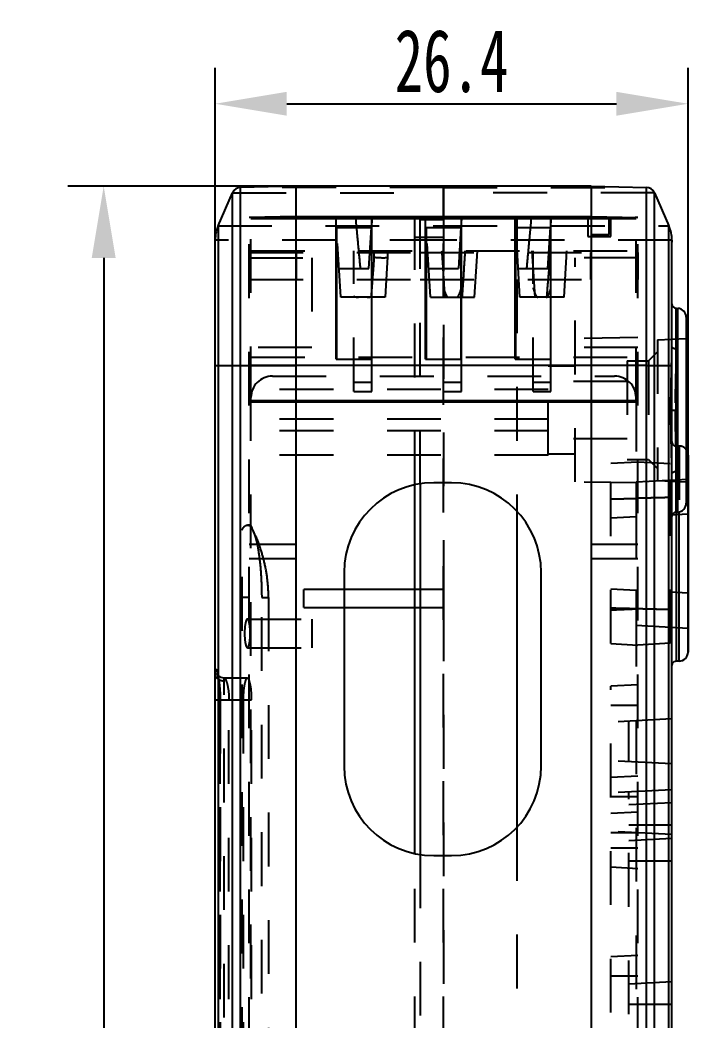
# Model space of a CAD drawing. Header units: millimetres. Extents: x 70 to 542, y 32 to 464.
# Drawn here: x 275.7 to 313, y 204.9 to 260.7 of the extents above; entities that cross this region are included whole.
import ezdxf

# ---------------------------------------------------------------- set-up
doc = ezdxf.new("R2010")
doc.units = ezdxf.units.MM
doc.header["$PDSIZE"] = -5
doc.linetypes.add('EB_DASH', pattern=[6, 3, -3])
doc.layers.get('Defpoints').update_dxf_attribs({"linetype": 'CONTINUOUS'})
for name, color, linetype in [('1_DXF_CONTINUOUS_LINE', 7, 'CONTINUOUS'), ('1_DXF_HIDDEN_LINE', 7, 'CONTINUOUS'), ('2_DXF_CONTINUOUS_LINE', 7, 'CONTINUOUS'), ('2_DXF_HIDDEN_LINE', 7, 'CONTINUOUS'), ('3_DXF_CONTINUOUS_LINE', 7, 'CONTINUOUS'), ('3_DXF_HIDDEN_LINE', 7, 'CONTINUOUS'), ('4_DXF_CONTINUOUS_LINE', 7, 'CONTINUOUS'), ('4_DXF_HIDDEN_LINE', 7, 'CONTINUOUS'), ('TOP', 7, 'CONTINUOUS')]:
    doc.layers.add(name, color=color, linetype=linetype)
doc.styles.add('标准', font='', dxfattribs={"width": 0.667})
doc.styles.get('标准').set_extended_font_data('仿宋_GB2312')
doc.dimstyles.new('标准', dxfattribs={"dimtxt": 3.5, "dimasz": 4, "dimexe": 2, "dimexo": 0, "dimtad": 1, "dimdec": 1, "dimdsep": 46, "dimtxsty": '标准', "dimcen": 0, "dimdle": 6, "dimazin": 0, "dimtfac": 1, "dimtdec": 3, "dimtmove": 0, "dimatfit": 3, "dimfxl": 1, "dimtolj": 1, "dimtzin": 0, "dimarcsym": 0})

# ---------------------------------------------------------------- blocks, each defined once
blk = doc.blocks.new('*D12')
at = {"layer": 'Defpoints', "color": 0}
for p in [(313.007, 256.028), (286.607, 248.415), (313.007, 225.431)]:
    blk.add_point(p, dxfattribs=at)
at = {"layer": 'TOP', "color": 0, "lineweight": -2}
for p, q in [((286.607, 248.415), (286.607, 258.028)), ((313.007, 225.431), (313.007, 258.028)), ((290.607, 256.028), (309.007, 256.028))]:
    blk.add_line(p, q, dxfattribs=at)
at = {"layer": 'TOP', "color": 0}
for points in [[(290.607, 256.694), (290.607, 255.361), (286.607, 256.028)], [(309.007, 256.694), (309.007, 255.361), (313.007, 256.028)]]:
    blk.add_solid(points, dxfattribs=at)
at = {"layer": 'TOP', "color": 0, "insert": (299.807, 258.403), "char_height": 3.5, "attachment_point": 5, "style": '标准'}
blk.add_mtext('\\A1;26.4', dxfattribs=at)
blk = doc.blocks.new('*D13')
at = {"layer": 'Defpoints', "color": 0}
for p in [(299.357, 251.431), (280.382, 141.431), (299.357, 141.431)]:
    blk.add_point(p, dxfattribs=at)
at = {"layer": 'TOP', "color": 0, "lineweight": -2}
for p, q in [((299.357, 251.431), (278.382, 251.431)), ((280.382, 247.431), (280.382, 145.431)), ((299.357, 141.431), (278.382, 141.431))]:
    blk.add_line(p, q, dxfattribs=at)
at = {"layer": 'TOP', "color": 0}
for points in [[(279.716, 247.431), (281.049, 247.431), (280.382, 251.431)], [(279.716, 145.431), (281.049, 145.431), (280.382, 141.431)]]:
    blk.add_solid(points, dxfattribs=at)
at = {"layer": 'TOP', "color": 0, "insert": (278.007, 196.431), "char_height": 3.5, "attachment_point": 5, "rotation": 90, "style": '标准'}
blk.add_mtext('\\A1;110', dxfattribs=at)

msp = doc.modelspace()

# ---------------------------------------------------------------- linework, layer by layer
at = {"layer": '1_DXF_CONTINUOUS_LINE', "color": 7, "linetype": 'Continuous'}
for p, q in [((299.357, 251.431), (299.357, 249.631)), ((307.607, 251.431), (299.357, 251.431)), ((307.607, 251.431), (307.607, 141.431)), ((307.607, 251.431), (310.687, 251.363)), ((310.687, 141.501), (310.687, 251.362)), ((311.135, 141.8), (311.135, 251.063)), ((311.135, 251.063), (311.94, 249.213)), ((299.357, 249.731), (307.607, 249.731)), ((303.446, 249.669), (303.446, 249.631)), ((311.941, 143.649), (311.941, 249.214)), ((312.107, 248.416), (312.107, 248.304)), ((312.107, 144.447), (312.107, 248.415)), ((312.344, 233.244), (312.344, 244.619)), ((312.344, 244.619), (312.433, 244.614)), ((312.433, 233.249), (312.433, 244.614)), ((312.907, 244.115), (312.907, 233.748)), ((310.687, 241.431), (307.607, 241.432)), ((311.135, 241.427), (312.107, 241.429)), ((313.007, 236.431), (313.007, 225.431)), ((298.057, 234.809), (298.057, 228.931)), ((303.446, 233.291), (303.446, 215.672)), ((312.344, 233.244), (312.433, 233.249)), ((312.357, 224.931), (312.357, 233.244)), ((312.507, 224.931), (312.507, 233.249)), ((298.057, 227.931), (298.057, 214.154)), ((312.507, 224.931), (312.357, 224.931))]:
    msp.add_line(p, q, dxfattribs=at)
for centre, radius, start, end in [((310.676, 250.863), 0.5, 23.5395, 88.727), ((310.107, 248.416), 2, 0, 23.514), ((312.357, 244.869), 0.25, 180, 266.9989), ((312.407, 244.115), 0.5, 0, 87), ((312.507, 236.431), 0.5, 0, 35.3581), ((312.407, 233.748), 0.5, 273, 0), ((312.357, 232.994), 0.25, 93, 179.9989), ((312.507, 225.431), 0.5, 270, 0), ((312.357, 224.681), 0.25, 90, 157.5)]:
    msp.add_arc(centre, radius, start, end, dxfattribs=at)
for points in [[(299.357, 249.687), (299.69, 249.687), (300.024, 249.684), (300.357, 249.683)], [(303.357, 249.67), (303.387, 249.67), (303.416, 249.669), (303.446, 249.669)], [(304.269, 249.669), (303.995, 249.669), (303.72, 249.669), (303.446, 249.669)], [(305.337, 249.669), (304.981, 249.669), (304.625, 249.669), (304.269, 249.669)], [(305.357, 249.669), (305.35, 249.669), (305.344, 249.669), (305.337, 249.669)], [(307.607, 249.67), (307.54, 249.67), (307.473, 249.67), (307.407, 249.67)]]:
    msp.add_open_spline(points, degree=3, dxfattribs=at)
for points, knots in [([(300.357, 249.683), (300.477, 249.682), (301.057, 249.68), (302.057, 249.686), (302.936, 249.674), (303.357, 249.67)], [0, 0, 0, 0, 0.361395, 1.737743, 3.00023, 3.00023, 3.00023, 3.00023]), ([(307.407, 249.67), (307.27, 249.67), (306.587, 249.67), (305.903, 249.67), (305.357, 249.669)], [0, 0, 0, 0, 0.410491, 2.049996, 2.049996, 2.049996, 2.049996]), ([(310.687, 241.431), (310.749, 241.431), (310.863, 241.43), (311.012, 241.429), (311.099, 241.428), (311.135, 241.427)], [0, 0, 0, 0, 0.1844838, 0.3409931, 0.4473071, 0.4473071, 0.4473071, 0.4473071])]:
    msp.add_open_spline(points, degree=3, knots=knots, dxfattribs=at)
at = {"layer": '1_DXF_HIDDEN_LINE', "color": 8, "linetype": 'EB_DASH'}
for p, q in [((299.357, 251.363), (310.687, 251.363)), ((311.135, 251.063), (299.357, 251.063)), ((299.357, 143.231), (299.357, 249.631)), ((303.446, 249.631), (303.446, 247.731)), ((307.607, 249.731), (310.207, 249.673)), ((308.607, 248.731), (308.607, 249.709)), ((310.207, 143.19), (310.207, 249.673)), ((298.057, 234.809), (298.057, 249.587)), ((298.057, 249.587), (299.357, 249.587)), ((298.057, 249.57), (299.357, 249.57)), ((299.357, 249.214), (311.94, 249.213)), ((299.357, 248.561), (298.057, 248.561)), ((307.607, 248.731), (308.607, 248.731)), ((312.107, 248.415), (299.357, 248.415)), ((312.107, 248.416), (312.107, 248.415)), ((298.057, 247.731), (310.201, 247.731)), ((306.707, 234.932), (306.707, 247.431)), ((310.207, 247.431), (306.707, 247.431)), ((307.588, 246.231), (307.588, 247.731)), ((310.201, 247.731), (310.201, 246.231)), ((298.057, 246.231), (310.201, 246.231)), ((303.446, 246.231), (303.446, 233.291)), ((310.207, 242.993), (306.707, 242.931)), ((311.307, 242.848), (312.907, 242.931)), ((310.207, 242.431), (306.707, 242.431)), ((311.307, 242.848), (311.307, 235.015)), ((310.807, 241.681), (311.307, 242.181)), ((305.207, 236.481), (305.207, 241.381)), ((306.707, 241.381), (305.207, 241.381)), ((309.607, 241.681), (309.607, 236.182)), ((309.607, 241.681), (310.807, 241.681)), ((310.807, 241.681), (310.807, 236.181)), ((309.607, 240.531), (305.207, 240.531)), ((312.053, 238.931), (312.289, 238.931)), ((309.607, 237.331), (305.207, 237.331)), ((312.357, 236.931), (312.357, 233.244)), ((312.507, 236.931), (312.357, 236.931)), ((312.507, 236.931), (312.507, 233.249)), ((306.707, 236.481), (305.207, 236.481)), ((310.207, 236.031), (308.707, 235.953)), ((308.707, 225.91), (308.707, 235.953)), ((309.607, 236.181), (310.807, 236.181)), ((312.007, 235.937), (310.207, 236.031)), ((310.807, 236.181), (311.307, 235.681)), ((312.007, 225.926), (312.007, 235.937)), ((310.207, 234.87), (306.707, 234.931)), ((310.107, 234.931), (313.007, 235.083)), ((310.107, 234.931), (310.107, 226.931)), ((311.307, 235.015), (312.907, 234.931)), ((310.107, 232.981), (308.707, 232.908)), ((313.007, 233.133), (312.007, 233.081)), ((310.207, 231.431), (307.607, 231.431)), ((310.207, 230.631), (307.607, 230.631)), ((298.057, 228.931), (298.057, 227.931)), ((310.107, 228.881), (308.707, 228.955)), ((313.007, 228.729), (312.007, 228.782)), ((310.107, 226.931), (313.007, 226.779)), ((308.707, 225.91), (310.207, 225.831)), ((312.007, 225.926), (310.207, 225.831)), ((310.207, 223.61), (308.707, 223.531)), ((308.707, 169.332), (308.707, 223.531)), ((310.207, 222.456), (308.707, 222.456)), ((312.107, 221.71), (308.707, 221.531)), ((309.707, 219.329), (309.707, 221.584)), ((312.107, 219.203), (308.707, 219.381)), ((310.207, 218.51), (308.707, 218.431)), ((312.107, 217.76), (308.707, 217.581)), ((310.207, 217.356), (308.707, 217.356)), ((309.707, 175.229), (309.707, 217.634)), ((312.107, 217.035), (309.707, 216.909)), ((310.207, 216.51), (308.707, 216.431)), ((303.446, 215.672), (303.446, 203.931)), ((312.107, 215.781), (309.707, 215.781)), ((312.107, 215.253), (308.707, 215.431)), ((310.207, 215.356), (308.707, 215.356)), ((312.107, 215.035), (309.707, 214.909)), ((310.207, 214.506), (308.707, 214.506)), ((298.057, 214.154), (298.057, 143.276)), ((310.207, 213.353), (308.707, 213.431)), ((312.107, 213.781), (309.707, 213.781)), ((310.207, 208.51), (308.707, 208.431)), ((310.207, 207.356), (308.707, 207.356)), ((312.107, 207.035), (309.707, 206.909)), ((312.107, 205.781), (309.707, 205.781))]:
    msp.add_line(p, q, dxfattribs=at)
for centre, radius, start, end in [((312.357, 237.181), 0.25, 180, 270), ((312.507, 236.431), 0.5, 35.3581, 90), ((312.357, 224.681), 0.25, 157.5, 180)]:
    msp.add_arc(centre, radius, start, end, dxfattribs=at)
for points, knots in [([(308.607, 249.671), (308.524, 249.671), (308.191, 249.671), (307.857, 249.67), (307.607, 249.67)], [0, 0, 0, 0, 0.247921, 1.000029, 1.000029, 1.000029, 1.000029]), ([(309.996, 249.672), (309.788, 249.672), (309.358, 249.671), (308.928, 249.671), (308.707, 249.671)], [0, 0, 0, 0, 0.62408, 1.28921, 1.28921, 1.28921, 1.28921]), ([(312.344, 242.344), (312.313, 242.345), (312.267, 242.351), (312.211, 242.37), (312.176, 242.389), (312.146, 242.411), (312.118, 242.443), (312.107, 242.474), (312.107, 242.494)], [0, 0, 0, 0, 0.0924654, 0.1371579, 0.1762843, 0.2120942, 0.2464599, 0.3047376, 0.3047376, 0.3047376, 0.3047376]), ([(312.344, 242.344), (312.344, 242.158), (312.337, 241.643), (312.314, 240.778), (312.293, 239.826), (312.289, 239.204), (312.289, 238.931)], [0, 0, 0, 0, 0.556679, 1.544847, 2.596532, 3.412797, 3.412797, 3.412797, 3.412797]), ([(312.053, 238.931), (312.053, 239.352), (312.062, 240.176), (312.082, 241), (312.091, 241.404)], [0, 0, 0, 0, 1.261273, 2.473053, 2.473053, 2.473053, 2.473053]), ([(312.074, 237.181), (312.071, 237.344), (312.059, 237.928), (312.053, 238.511), (312.053, 238.931)], [0, 0, 0, 0, 0.490073, 1.750844, 1.750844, 1.750844, 1.750844]), ([(312.289, 238.931), (312.289, 238.686), (312.293, 238.08), (312.312, 237.136), (312.337, 236.244), (312.344, 235.712), (312.344, 235.519)], [0, 0, 0, 0, 0.736898, 1.817561, 2.833552, 3.412797, 3.412797, 3.412797, 3.412797]), ([(312.102, 235.939), (312.099, 236.112), (312.09, 236.526), (312.08, 236.94), (312.074, 237.181)], [0, 0, 0, 0, 0.520813, 1.242545, 1.242545, 1.242545, 1.242545]), ([(312.107, 235.369), (312.107, 235.389), (312.118, 235.42), (312.146, 235.452), (312.176, 235.474), (312.211, 235.493), (312.267, 235.512), (312.313, 235.518), (312.344, 235.519)], [0, 0, 0, 0, 0.0582789, 0.0926447, 0.1284547, 0.1675813, 0.2122741, 0.3047397, 0.3047397, 0.3047397, 0.3047397]), ([(308.707, 233.978), (308.862, 233.982), (309.173, 233.99), (309.64, 234.001), (309.951, 234.009), (310.107, 234.013)], [0, 0, 0, 0, 0.466378, 0.933189, 1.40043, 1.40043, 1.40043, 1.40043]), ([(312.007, 234.059), (311.795, 234.054), (311.373, 234.044), (310.739, 234.028), (310.317, 234.018), (310.107, 234.013)], [0, 0, 0, 0, 0.634789, 1.268312, 1.900569, 1.900569, 1.900569, 1.900569]), ([(310.107, 227.85), (309.951, 227.854), (309.64, 227.862), (309.173, 227.873), (308.862, 227.881), (308.707, 227.885)], [0, 0, 0, 0, 0.467242, 0.934052, 1.40043, 1.40043, 1.40043, 1.40043]), ([(308.707, 227.791), (308.863, 227.797), (309.174, 227.81), (309.641, 227.83), (309.952, 227.843), (310.107, 227.85)], [0, 0, 0, 0, 0.46825, 0.935335, 1.401255, 1.401255, 1.401255, 1.401255]), ([(312.007, 227.804), (311.795, 227.809), (311.373, 227.819), (310.74, 227.834), (310.318, 227.845), (310.107, 227.85)], [0, 0, 0, 0, 0.634303, 1.267826, 1.900569, 1.900569, 1.900569, 1.900569]), ([(312.107, 215.781), (312.107, 215.811), (312.107, 215.87), (312.107, 215.958), (312.107, 216.017), (312.107, 216.046)], [0, 0, 0, 0, 0.088842, 0.1769003, 0.2642939, 0.2642939, 0.2642939, 0.2642939])]:
    msp.add_open_spline(points, degree=3, knots=knots, dxfattribs=at)
for points in [[(308.707, 249.671), (308.673, 249.671), (308.64, 249.671), (308.607, 249.671)], [(310.207, 249.673), (310.136, 249.673), (310.066, 249.673), (309.996, 249.672)], [(312.091, 241.429), (312.099, 241.784), (312.107, 242.139), (312.107, 242.494)], [(312.091, 241.404), (312.091, 241.413), (312.091, 241.421), (312.091, 241.429)], [(312.107, 235.369), (312.107, 235.559), (312.105, 235.749), (312.102, 235.939)], [(310.739, 234.028), (310.528, 234.023), (310.318, 234.018), (310.107, 234.013)], [(311.058, 234.036), (310.951, 234.034), (310.845, 234.031), (310.739, 234.028)], [(311.372, 234.044), (311.267, 234.041), (311.163, 234.039), (311.058, 234.036)], [(312.007, 234.059), (311.795, 234.054), (311.584, 234.049), (311.372, 234.044)], [(310.739, 227.834), (310.528, 227.84), (310.318, 227.845), (310.107, 227.85)], [(311.058, 227.827), (310.951, 227.829), (310.845, 227.832), (310.739, 227.834)], [(311.372, 227.819), (311.267, 227.822), (311.163, 227.824), (311.058, 227.827)], [(312.007, 227.804), (311.795, 227.809), (311.584, 227.814), (311.372, 227.819)]]:
    msp.add_open_spline(points, degree=3, dxfattribs=at)
at = {"layer": '2_DXF_CONTINUOUS_LINE', "color": 7, "linetype": 'Continuous'}
for p, q in [((291.107, 251.431), (288.026, 251.363)), ((288.026, 141.501), (288.026, 251.362)), ((291.107, 251.431), (291.107, 141.431)), ((299.357, 251.431), (291.107, 251.431)), ((299.357, 249.687), (299.357, 251.431)), ((286.773, 249.213), (287.579, 251.063)), ((287.578, 141.8), (287.578, 251.063)), ((291.107, 249.731), (299.357, 249.731)), ((297.757, 249.631), (297.757, 249.669)), ((286.773, 249.214), (286.773, 143.649)), ((286.607, 144.447), (286.607, 248.416)), ((286.607, 241.429), (287.579, 241.427)), ((288.026, 241.431), (291.107, 241.432)), ((297.757, 228.931), (297.757, 234.762)), ((299.357, 228.931), (293.807, 228.931)), ((299.357, 228.931), (299.357, 227.931)), ((293.807, 227.931), (299.357, 227.931)), ((297.757, 214.201), (297.757, 227.931))]:
    msp.add_line(p, q, dxfattribs=at)
for centre, radius, start, end in [((288.037, 250.863), 0.5, 91.273, 156.4605), ((288.607, 248.415), 2, 156.4605, 179.9722)]:
    msp.add_arc(centre, radius, start, end, dxfattribs=at)
for points, knots in [([(293.357, 249.669), (292.871, 249.67), (292.121, 249.67), (291.371, 249.67), (291.107, 249.67)], [0, 0, 0, 0, 1.458062, 2.250014, 2.250014, 2.250014, 2.250014]), ([(299.357, 249.668), (299.179, 249.668), (298.846, 249.667), (298.512, 249.668), (298.357, 249.668)], [0, 0, 0, 0, 0.533017, 1.000001, 1.000001, 1.000001, 1.000001]), ([(287.579, 241.427), (287.614, 241.428), (287.702, 241.429), (287.851, 241.43), (287.965, 241.431), (288.026, 241.431)], [0, 0, 0, 0, 0.1066678, 0.2632818, 0.4473071, 0.4473071, 0.4473071, 0.4473071])]:
    msp.add_open_spline(points, degree=3, knots=knots, dxfattribs=at)
for points in [[(293.643, 249.669), (293.547, 249.669), (293.452, 249.669), (293.357, 249.669)], [(294.444, 249.669), (294.177, 249.669), (293.91, 249.669), (293.643, 249.669)], [(295.357, 249.669), (295.053, 249.669), (294.748, 249.669), (294.444, 249.669)], [(295.623, 249.669), (295.534, 249.669), (295.445, 249.669), (295.357, 249.669)], [(297.757, 249.669), (297.045, 249.669), (296.334, 249.669), (295.623, 249.669)], [(298.29, 249.668), (298.112, 249.667), (297.934, 249.666), (297.757, 249.666)], [(298.357, 249.668), (298.334, 249.668), (298.312, 249.668), (298.29, 249.668)]]:
    msp.add_open_spline(points, degree=3, dxfattribs=at)
at = {"layer": '2_DXF_HIDDEN_LINE', "color": 8, "linetype": 'EB_DASH'}
for p, q in [((299.357, 251.363), (288.026, 251.363)), ((287.579, 251.063), (299.357, 251.063)), ((291.107, 249.731), (288.507, 249.673)), ((288.507, 143.19), (288.507, 249.673)), ((297.757, 234.762), (297.757, 249.631)), ((299.357, 249.687), (299.357, 228.931)), ((286.773, 249.213), (299.357, 249.214)), ((297.757, 248.581), (299.357, 248.581)), ((286.607, 248.415), (286.607, 248.416)), ((299.357, 248.415), (286.607, 248.415)), ((288.507, 247.431), (292.007, 247.431)), ((288.512, 246.231), (288.512, 247.731)), ((288.512, 247.731), (297.757, 247.731)), ((291.125, 247.731), (291.125, 246.231)), ((292.007, 247.431), (292.007, 242.431)), ((288.512, 246.231), (297.757, 246.231)), ((292.007, 242.431), (288.507, 242.431)), ((305.207, 241.431), (291.107, 241.432)), ((305.207, 236.432), (305.207, 241.431)), ((305.207, 240.081), (288.507, 240.081)), ((288.507, 239.431), (305.207, 239.431)), ((305.207, 238.431), (288.507, 238.431)), ((305.207, 237.781), (288.507, 237.781)), ((305.207, 236.431), (288.507, 236.431)), ((288.407, 232.531), (288.537, 232.531)), ((288.107, 160.63), (288.107, 232.234)), ((291.107, 231.431), (288.507, 231.431)), ((291.107, 230.631), (288.507, 230.631)), ((288.507, 228.481), (288.107, 228.481)), ((289.204, 164.382), (289.204, 228.482)), ((289.204, 228.482), (289.585, 228.482)), ((289.585, 228.482), (289.586, 164.382)), ((291.564, 227.931), (291.564, 228.931)), ((293.807, 228.931), (291.564, 228.931)), ((297.757, 227.931), (297.757, 228.931)), ((291.564, 227.931), (293.807, 227.931)), ((299.357, 227.931), (299.357, 193.931)), ((288.407, 227.281), (292.007, 227.281)), ((292.007, 227.281), (292.007, 225.682)), ((288.407, 225.681), (292.007, 225.681)), ((288.407, 223.981), (287.139, 223.981)), ((287.107, 169.05), (287.107, 223.814)), ((286.607, 222.781), (288.643, 222.781)), ((286.89, 170.082), (286.89, 222.781)), ((287.379, 170.081), (287.379, 222.781)), ((288.17, 222.781), (288.171, 170.081)), ((288.643, 170.081), (288.643, 222.781)), ((297.757, 143.231), (297.757, 214.201))]:
    msp.add_line(p, q, dxfattribs=at)
for points in [[(286.713, 224.238), (286.713, 224.235), (286.723, 224.205), (286.739, 224.148)], [(287.137, 223.981), (287.104, 223.983), (286.939, 224.023), (286.814, 224.104), (286.743, 224.184), (286.716, 224.231), (286.713, 224.238)], [(286.739, 224.148), (286.757, 224.068), (286.778, 223.967), (286.799, 223.846), (286.819, 223.706), (286.838, 223.547), (286.855, 223.37), (286.868, 223.177), (286.876, 222.97), (286.879, 222.781)], [(286.879, 222.781), (286.879, 170.053), (286.874, 169.806), (286.862, 169.577), (286.844, 169.37), (286.823, 169.186), (286.8, 169.027), (286.777, 168.891)]]:
    msp.add_lwpolyline(points, dxfattribs=at)
for points in [[(288.73, 249.672), (288.656, 249.673), (288.581, 249.673), (288.507, 249.673)], [(288.496, 232.507), (288.501, 232.505), (288.506, 232.502), (288.512, 232.5)], [(288.511, 232.492), (288.509, 232.487), (288.507, 232.482), (288.507, 232.476)], [(288.537, 232.513), (288.527, 232.508), (288.517, 232.501), (288.511, 232.492)], [(288.512, 232.5), (288.513, 232.499), (288.515, 232.498), (288.516, 232.497)], [(288.516, 232.497), (288.518, 232.497), (288.519, 232.496), (288.521, 232.495)], [(288.54, 232.515), (288.539, 232.514), (288.538, 232.514), (288.537, 232.513)]]:
    msp.add_open_spline(points, degree=3, dxfattribs=at)
for points, knots in [([(291.107, 249.67), (290.892, 249.67), (290.32, 249.671), (289.527, 249.671), (288.95, 249.672), (288.73, 249.672)], [0, 0, 0, 0, 0.645208, 1.716153, 2.376789, 2.376789, 2.376789, 2.376789]), ([(288.107, 232.234), (288.153, 232.33), (288.219, 232.482), (288.368, 232.519), (288.407, 232.521)], [0, 0, 0, 0, 0.3182493, 0.4345277, 0.4345277, 0.4345277, 0.4345277]), ([(288.407, 232.521), (288.435, 232.522), (288.466, 232.518), (288.494, 232.507), (288.496, 232.507)], [0, 0, 0, 0, 0.08533392, 0.0901995, 0.0901995, 0.0901995, 0.0901995]), ([(288.521, 232.495), (288.599, 232.451), (288.724, 232.208), (288.857, 231.856), (288.926, 231.564), (288.953, 231.433)], [0, 0, 0, 0, 0.268763, 0.757919, 1.159608, 1.159608, 1.159608, 1.159608]), ([(289.072, 231.435), (289.022, 231.586), (288.899, 231.91), (288.711, 232.169), (288.624, 232.548), (288.543, 232.517), (288.54, 232.515)], [0, 0, 0, 0, 0.475805, 0.967214, 1.206082, 1.21837, 1.21837, 1.21837, 1.21837]), ([(288.953, 231.433), (288.971, 231.345), (289.038, 230.988), (289.125, 230.323), (289.189, 229.426), (289.204, 228.8), (289.204, 228.482)], [0, 0, 0, 0, 0.2699, 1.089093, 2.010212, 2.966573, 2.966573, 2.966573, 2.966573]), ([(289.585, 228.482), (289.585, 228.798), (289.549, 229.43), (289.398, 230.342), (289.207, 231.002), (289.097, 231.358), (289.072, 231.435)], [0, 0, 0, 0, 0.950576, 1.892421, 2.766624, 3.010583, 3.010583, 3.010583, 3.010583]), ([(288.407, 227.274), (288.397, 227.274), (288.348, 227.265), (288.32, 227.136), (288.276, 226.974), (288.255, 226.737), (288.249, 226.569), (288.249, 226.481)], [0, 0, 0, 0, 0.0285816, 0.1397527, 0.3279529, 0.572316, 0.8350532, 0.8350532, 0.8350532, 0.8350532]), ([(288.564, 226.481), (288.564, 226.569), (288.558, 226.737), (288.537, 226.975), (288.494, 227.137), (288.465, 227.266), (288.416, 227.274), (288.407, 227.274)], [0, 0, 0, 0, 0.2636797, 0.5084207, 0.6961142, 0.8068593, 0.8350549, 0.8350549, 0.8350549, 0.8350549]), ([(288.249, 226.481), (288.249, 226.394), (288.255, 226.226), (288.276, 225.988), (288.32, 225.826), (288.349, 225.697), (288.397, 225.689), (288.407, 225.689)], [0, 0, 0, 0, 0.2636797, 0.5084207, 0.6961142, 0.8068593, 0.8350549, 0.8350549, 0.8350549, 0.8350549]), ([(288.407, 225.689), (288.416, 225.689), (288.465, 225.698), (288.494, 225.827), (288.538, 225.989), (288.558, 226.226), (288.564, 226.394), (288.564, 226.481)], [0, 0, 0, 0, 0.0285816, 0.1397527, 0.3279529, 0.572316, 0.8350532, 0.8350532, 0.8350532, 0.8350532]), ([(286.607, 224.244), (286.607, 224.308), (286.578, 224.386), (286.67, 224.517), (286.72, 224.267), (286.78, 224.082), (286.839, 223.683), (286.88, 223.256), (286.89, 222.941), (286.89, 222.781)], [0, 0, 0, 0, 0.191778, 0.244161, 0.373778, 0.64608, 1.030885, 1.487965, 1.966649, 1.966649, 1.966649, 1.966649]), ([(287.107, 223.814), (287.042, 223.814), (286.914, 223.835), (286.748, 223.929), (286.634, 224.071), (286.607, 224.188), (286.607, 224.244)], [0, 0, 0, 0, 0.1943766, 0.3814849, 0.5580324, 0.7268866, 0.7268866, 0.7268866, 0.7268866]), ([(287.107, 223.814), (287.106, 223.859), (287.092, 223.921), (287.13, 223.97), (287.14, 223.977)], [0, 0, 0, 0, 0.1349898, 0.1722541, 0.1722541, 0.1722541, 0.1722541]), ([(287.14, 223.977), (287.142, 223.978), (287.174, 223.991), (287.208, 223.842), (287.272, 223.709), (287.327, 223.431), (287.369, 223.124), (287.378, 222.897), (287.379, 222.781)], [0, 0, 0, 0, 0.005911, 0.098525, 0.290393, 0.56438, 0.890866, 1.238869, 1.238869, 1.238869, 1.238869]), ([(288.407, 223.971), (288.392, 223.971), (288.32, 223.958), (288.277, 223.767), (288.212, 223.527), (288.18, 223.17), (288.17, 222.917), (288.17, 222.781)], [0, 0, 0, 0, 0.042419, 0.207118, 0.484553, 0.846941, 1.252798, 1.252798, 1.252798, 1.252798]), ([(288.643, 222.781), (288.643, 222.917), (288.633, 223.171), (288.601, 223.528), (288.536, 223.768), (288.493, 223.958), (288.421, 223.971), (288.407, 223.971)], [0, 0, 0, 0, 0.406713, 0.769256, 1.046302, 1.210644, 1.252728, 1.252728, 1.252728, 1.252728])]:
    msp.add_open_spline(points, degree=3, knots=knots, dxfattribs=at)
at = {"layer": '3_DXF_CONTINUOUS_LINE', "color": 7, "linetype": 'Continuous'}
for p, q in [((291.107, 249.631), (307.607, 249.631)), ((293.357, 241.781), (293.357, 249.631)), ((295.357, 249.631), (295.327, 249.131)), ((295.357, 241.781), (295.357, 249.631)), ((298.357, 241.781), (298.357, 249.631)), ((300.357, 249.631), (300.327, 249.131)), ((300.357, 241.781), (300.357, 249.631)), ((303.357, 241.781), (303.357, 249.631)), ((305.357, 249.631), (305.327, 249.131)), ((305.357, 241.781), (305.357, 249.631)), ((293.387, 249.131), (293.387, 241.781)), ((293.387, 249.131), (295.327, 249.131)), ((295.327, 249.131), (295.327, 241.781)), ((298.387, 249.131), (298.387, 241.781)), ((298.387, 249.131), (300.327, 249.131)), ((300.327, 249.131), (300.327, 241.781)), ((303.387, 241.781), (303.387, 249.131)), ((303.387, 249.131), (305.327, 249.131)), ((305.327, 249.131), (305.327, 241.781)), ((307.607, 241.431), (291.107, 241.431)), ((293.357, 241.781), (295.357, 241.781)), ((298.357, 241.781), (300.357, 241.781)), ((303.357, 241.781), (305.357, 241.781)), ((291.107, 239.481), (307.607, 239.481))]:
    msp.add_line(p, q, dxfattribs=at)
for points in [[(294.444, 249.631), (294.46, 249.465), (294.475, 249.298), (294.49, 249.131)], [(304.223, 249.131), (304.239, 249.298), (304.254, 249.465), (304.269, 249.631)]]:
    msp.add_open_spline(points, degree=3, dxfattribs=at)
at = {"layer": '3_DXF_HIDDEN_LINE', "color": 8, "linetype": 'EB_DASH'}
for p, q in [((288.607, 239.481), (288.607, 249.631)), ((288.607, 249.631), (291.107, 249.631)), ((293.621, 245.231), (293.357, 249.631)), ((298.621, 245.231), (298.357, 249.631)), ((303.621, 245.231), (303.357, 249.631)), ((307.407, 249.631), (307.407, 248.631)), ((307.607, 249.631), (310.107, 249.631)), ((308.707, 248.631), (308.707, 249.631)), ((310.107, 239.481), (310.107, 249.631)), ((295.189, 246.831), (295.327, 249.131)), ((300.327, 249.131), (300.189, 246.831)), ((305.189, 246.831), (305.327, 249.131)), ((307.407, 248.631), (308.707, 248.631)), ((288.607, 247.831), (310.107, 247.831)), ((294.357, 239.981), (294.357, 247.831)), ((296.251, 247.831), (296.095, 245.231)), ((299.357, 239.981), (299.357, 247.831)), ((301.094, 245.231), (301.25, 247.831)), ((304.281, 247.831), (304.454, 245.231)), ((304.357, 239.981), (304.357, 247.831)), ((306.094, 245.231), (306.25, 247.831)), ((293.525, 246.831), (295.189, 246.831)), ((298.525, 246.831), (300.189, 246.831)), ((303.525, 246.831), (305.189, 246.831)), ((296.095, 245.231), (293.621, 245.231)), ((298.621, 245.231), (301.095, 245.231)), ((306.095, 245.231), (303.621, 245.231)), ((288.607, 241.881), (310.107, 241.881)), ((291.107, 241.431), (288.607, 241.431)), ((295.357, 239.981), (295.357, 241.781)), ((300.357, 239.981), (300.357, 241.781)), ((305.357, 239.981), (305.357, 241.781)), ((310.107, 241.431), (307.607, 241.431)), ((295.357, 240.485), (294.357, 240.485)), ((300.357, 240.485), (299.357, 240.485)), ((305.357, 240.485), (304.357, 240.485)), ((294.357, 239.981), (295.357, 239.981)), ((299.357, 239.981), (300.357, 239.981)), ((304.357, 239.981), (305.357, 239.981)), ((288.607, 239.481), (291.107, 239.481)), ((307.607, 239.481), (310.107, 239.481))]:
    msp.add_line(p, q, dxfattribs=at)
for points, knots in [([(294.49, 249.131), (294.504, 248.985), (294.546, 248.527), (294.618, 247.761), (294.677, 247.141), (294.706, 246.831)], [0, 0, 0, 0, 0.441096, 1.378497, 2.310071, 2.310071, 2.310071, 2.310071]), ([(304.104, 247.855), (304.13, 248.134), (304.17, 248.56), (304.21, 248.985), (304.223, 249.131)], [0, 0, 0, 0, 0.840805, 1.281914, 1.281914, 1.281914, 1.281914]), ([(295.478, 247.45), (295.459, 247.201), (295.421, 246.706), (295.364, 245.966), (295.326, 245.475), (295.307, 245.231)], [0, 0, 0, 0, 0.749491, 1.491286, 2.225368, 2.225368, 2.225368, 2.225368]), ([(295.441, 247.831), (295.447, 247.789), (295.458, 247.705), (295.461, 247.577), (295.472, 247.492), (295.478, 247.45)], [0, 0, 0, 0, 0.1277388, 0.255243, 0.3830915, 0.3830915, 0.3830915, 0.3830915]), ([(295.478, 247.45), (295.481, 247.493), (295.487, 247.577), (295.494, 247.704), (295.5, 247.789), (295.503, 247.831)], [0, 0, 0, 0, 0.1273868, 0.2547754, 0.3820542, 0.3820542, 0.3820542, 0.3820542]), ([(296.227, 247.446), (296.227, 247.431), (296.15, 247.43), (296.061, 247.417), (295.884, 247.422), (295.69, 247.43), (295.548, 247.442), (295.478, 247.45)], [0, 0, 0, 0, 0.0450226, 0.1574931, 0.330194, 0.54251, 0.7540867, 0.7540867, 0.7540867, 0.7540867]), ([(299.253, 247.831), (299.275, 247.542), (299.317, 246.963), (299.363, 246.095), (299.405, 245.519), (299.427, 245.231)], [0, 0, 0, 0, 0.872081, 1.740665, 2.605853, 2.605853, 2.605853, 2.605853]), ([(300.406, 245.231), (300.427, 245.519), (300.468, 246.096), (300.515, 246.963), (300.556, 247.542), (300.577, 247.831)], [0, 0, 0, 0, 0.86548, 1.733984, 2.605692, 2.605692, 2.605692, 2.605692]), ([(305.128, 245.231), (305.151, 245.519), (305.198, 246.096), (305.269, 246.963), (305.316, 247.542), (305.34, 247.831)], [0, 0, 0, 0, 0.866734, 1.736283, 2.608635, 2.608635, 2.608635, 2.608635]), ([(299.357, 245.749), (299.365, 245.721), (299.381, 245.666), (299.405, 245.588), (299.43, 245.515), (299.455, 245.449), (299.481, 245.388), (299.509, 245.333), (299.539, 245.286), (299.572, 245.247), (299.604, 245.231), (299.619, 245.231)], [0, 0, 0, 0, 0.0885439, 0.17087, 0.2473874, 0.318427, 0.3842864, 0.445215, 0.501305, 0.5528078, 0.5988559, 0.5988559, 0.5988559, 0.5988559]), ([(300.096, 245.231), (300.113, 245.231), (300.148, 245.251), (300.184, 245.296), (300.217, 245.352), (300.247, 245.416), (300.275, 245.487), (300.303, 245.566), (300.33, 245.652), (300.348, 245.712), (300.357, 245.743)], [0, 0, 0, 0, 0.0515254, 0.1100276, 0.1743479, 0.2446247, 0.3211313, 0.4042235, 0.4943382, 0.5919954, 0.5919954, 0.5919954, 0.5919954]), ([(304.357, 245.749), (304.365, 245.721), (304.381, 245.666), (304.405, 245.588), (304.43, 245.515), (304.455, 245.449), (304.481, 245.388), (304.509, 245.333), (304.539, 245.286), (304.572, 245.247), (304.604, 245.231), (304.619, 245.231)], [0, 0, 0, 0, 0.0885439, 0.17087, 0.2473874, 0.318427, 0.3842864, 0.445215, 0.501305, 0.5528078, 0.5988559, 0.5988559, 0.5988559, 0.5988559]), ([(305.096, 245.231), (305.113, 245.231), (305.148, 245.251), (305.184, 245.297), (305.217, 245.352), (305.247, 245.416), (305.275, 245.487), (305.303, 245.566), (305.33, 245.652), (305.348, 245.712), (305.357, 245.743)], [0, 0, 0, 0, 0.0515367, 0.110049, 0.1743765, 0.2446573, 0.3211637, 0.4042511, 0.4943552, 0.591995, 0.591995, 0.591995, 0.591995]), ([(294.357, 245.286), (294.384, 245.275), (294.441, 245.254), (294.529, 245.236), (294.589, 245.231), (294.619, 245.231)], [0, 0, 0, 0, 0.0898851, 0.1791577, 0.2698827, 0.2698827, 0.2698827, 0.2698827]), ([(295.096, 245.231), (295.126, 245.231), (295.186, 245.236), (295.274, 245.254), (295.329, 245.274), (295.357, 245.285)], [0, 0, 0, 0, 0.0906376, 0.1792635, 0.2679379, 0.2679379, 0.2679379, 0.2679379])]:
    msp.add_open_spline(points, degree=3, knots=knots, dxfattribs=at)
for points in [[(304.008, 246.831), (304.037, 247.141), (304.066, 247.45), (304.095, 247.759)], [(304.095, 247.759), (304.097, 247.783), (304.1, 247.807), (304.102, 247.831)], [(304.102, 247.831), (304.103, 247.839), (304.103, 247.847), (304.104, 247.855)]]:
    msp.add_open_spline(points, degree=3, dxfattribs=at)
at = {"layer": '4_DXF_CONTINUOUS_LINE', "color": 7, "linetype": 'Continuous'}
for p, q in [((307.607, 239.381), (291.107, 239.381)), ((299.807, 234.881), (298.807, 234.881)), ((293.807, 229.881), (293.807, 219.081)), ((304.807, 219.081), (304.807, 229.881)), ((298.807, 214.081), (299.807, 214.081))]:
    msp.add_line(p, q, dxfattribs=at)
for centre, start, end in [((298.807, 229.881), 90, 180), ((299.807, 229.881), 0, 90), ((298.807, 219.081), 180, 270), ((299.807, 219.081), 270, 0)]:
    msp.add_arc(centre, 5, start, end, dxfattribs=at)
at = {"layer": '4_DXF_HIDDEN_LINE', "color": 8, "linetype": 'EB_DASH'}
for p, q in [((289.807, 240.831), (308.907, 240.831)), ((288.607, 153.231), (288.607, 239.631)), ((310.107, 239.631), (310.107, 153.231)), ((291.107, 239.381), (288.607, 239.381)), ((310.107, 239.381), (307.607, 239.381))]:
    msp.add_line(p, q, dxfattribs=at)
for centre, start, end in [((289.807, 239.631), 90, 180), ((308.907, 239.631), 0, 90)]:
    msp.add_arc(centre, 1.2, start, end, dxfattribs=at)

# ---------------------------------------------------------------- dimensions: what is measured, and where the dimension line sits
at = {"layer": 'TOP'}
dim = msp.add_linear_dim(base=(313.007, 256.028), p1=(286.607, 248.415), p2=(313.007, 225.431), dimstyle='标准', override={"dimazin": 2}, dxfattribs=at)
dim.commit()
dim.dimension.update_dxf_attribs({"geometry": '*D12', "text_midpoint": (299.807, 258.403)})
dim = msp.add_linear_dim(base=(280.382, 141.431), p1=(299.357, 251.431), p2=(299.357, 141.431), angle=90, dimstyle='标准', override={"dimazin": 2}, dxfattribs=at)
dim.commit()
dim.dimension.update_dxf_attribs({"geometry": '*D13', "text_midpoint": (278.007, 196.431)})

doc.saveas('drawing.dxf')
